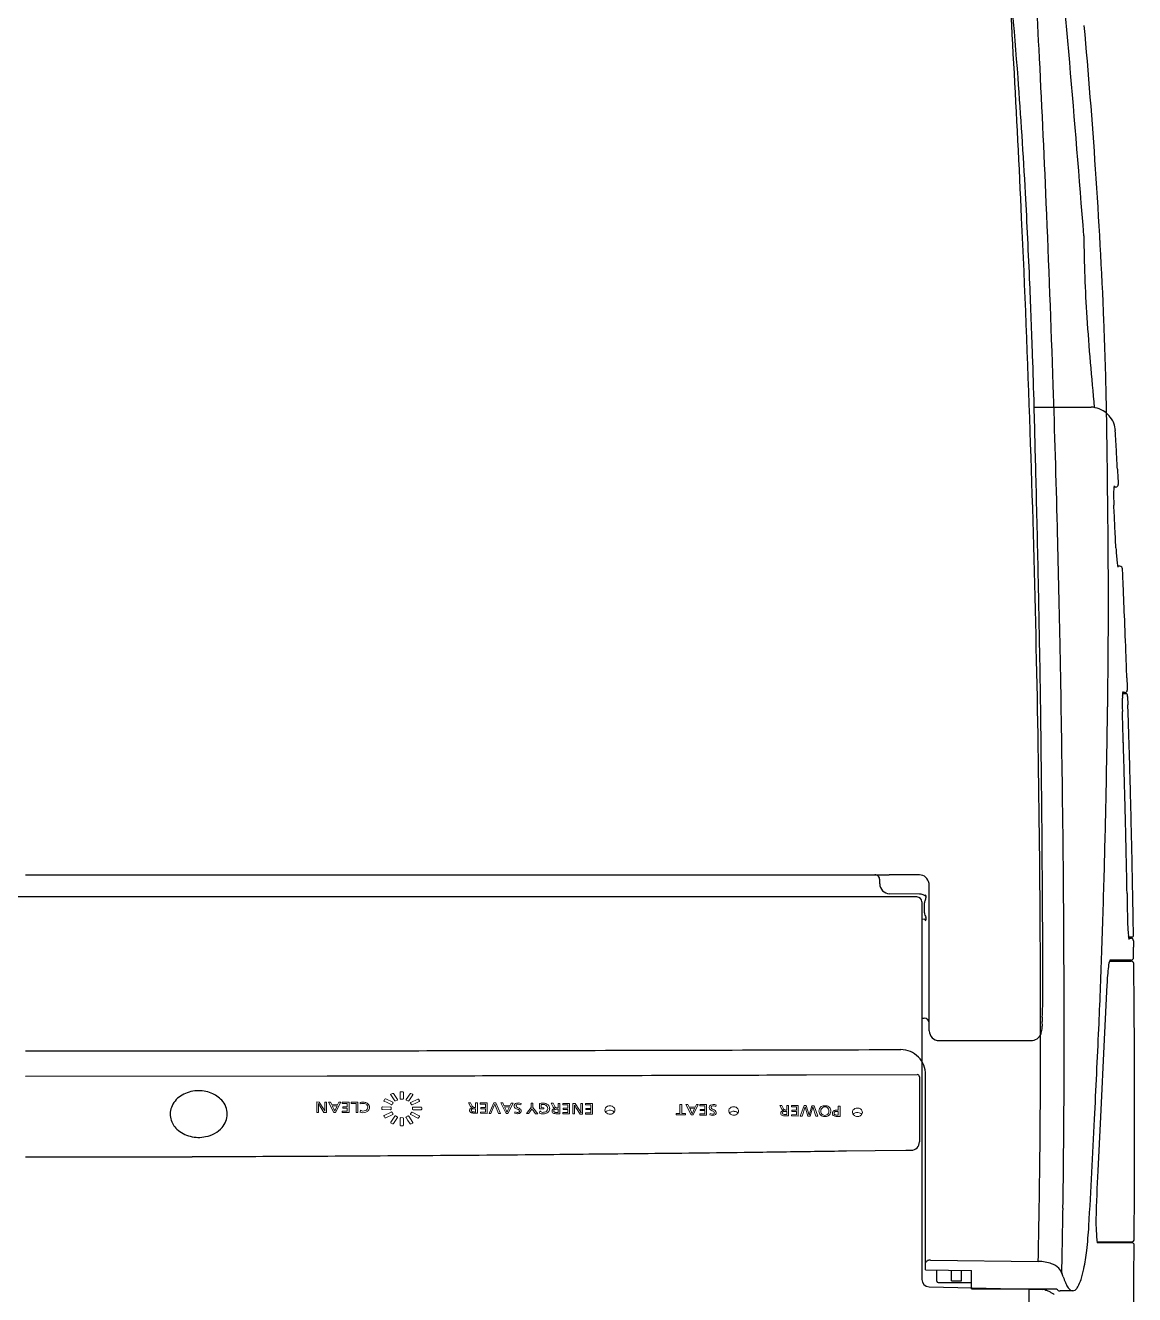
# Model space of a CAD drawing. Header units: centimetres. Extents: x -2363 to 10982, y -15317 to 6533.
# Drawn here: x -511.98 to -489.58, y 3499.53 to 3525.16 of the extents above; entities that cross this region are included whole.
import ezdxf

# ---------------------------------------------------------------- set-up
doc = ezdxf.new("R2010")
doc.units = ezdxf.units.CM
doc.header["$MEASUREMENT"] = 0
doc.layers.add('01_Toilets_Details', color=8, linetype='Continuous')

msp = doc.modelspace()

# ---------------------------------------------------------------- linework, layer by layer
at = {"layer": '01_Toilets_Details'}
for p, q in [((-491.611, 3517.452), (-490.464, 3517.452)), ((-489.964, 3515.838), (-490.002, 3515.838)), ((-489.879, 3514.238), (-489.925, 3514.238)), ((-489.731, 3511.74), (-489.732, 3511.74)), ((-489.827, 3511.668), (-489.75, 3511.668)), ((-489.782, 3511.688), (-489.825, 3511.688)), ((-489.726, 3511.612), (-489.72, 3511.444)), ((-489.827, 3511.188), (-489.831, 3511.307)), ((-489.823, 3511.061), (-489.827, 3511.188)), ((-489.819, 3510.911), (-489.823, 3511.061)), ((-511.98, 3508.011), (-494.752, 3508.011)), ((-494.73, 3507.827), (-494.73, 3507.91)), ((-493.93, 3508.006), (-494.537, 3508.006)), ((-493.928, 3507.621), (-494.532, 3507.627)), ((-493.73, 3507.695), (-493.735, 3507.835)), ((-493.73, 3506.437), (-493.73, 3507.695)), ((-493.98, 3507.561), (-529.981, 3507.561)), ((-493.88, 3507.461), (-493.88, 3505.836)), ((-493.825, 3507.242), (-493.825, 3507.441)), ((-493.829, 3507.11), (-493.88, 3507.109)), ((-489.63, 3506.748), (-489.706, 3506.748)), ((-489.703, 3506.728), (-489.658, 3506.728)), ((-489.608, 3506.679), (-489.608, 3506.679)), ((-493.73, 3504.86), (-493.73, 3506.437)), ((-489.603, 3506.339), (-489.605, 3506.44)), ((-490.091, 3506.268), (-489.652, 3506.268)), ((-489.653, 3506.288), (-490.085, 3506.288)), ((-493.88, 3505.836), (-493.88, 3505.196)), ((-490.143, 3505.79), (-490.196, 3504.681)), ((-493.88, 3505.196), (-493.88, 3504.525)), ((-493.88, 3505.112), (-493.83, 3505.112)), ((-491.447, 3504.952), (-491.45, 3505.045)), ((-493.53, 3504.661), (-491.669, 3504.661)), ((-490.196, 3504.681), (-490.272, 3503.12)), ((-493.88, 3504.525), (-493.88, 3504.24)), ((-493.88, 3504.24), (-493.88, 3499.84)), ((-511.98, 3503.945), (-505.887, 3503.949)), ((-496.21, 3503.969), (-493.974, 3503.976)), ((-493.929, 3503.932), (-493.929, 3502.615)), ((-493.805, 3500.031), (-493.805, 3503.969)), ((-490.272, 3503.12), (-490.324, 3502.033)), ((-495.4, 3502.434), (-494.824, 3502.442)), ((-494.824, 3502.442), (-494.203, 3502.451)), ((-490.342, 3500.598), (-489.642, 3500.598)), ((-489.64, 3500.578), (-490.34, 3500.578)), ((-493.703, 3500.229), (-491.529, 3500.203)), ((-493.805, 3500.031), (-492.88, 3500.02)), ((-493.58, 3499.806), (-493.58, 3500.028)), ((-493.28, 3499.808), (-493.28, 3500.025)), ((-493.08, 3499.808), (-493.08, 3500.022)), ((-492.88, 3499.648), (-492.88, 3500.02)), ((-491.024, 3499.89), (-491.053, 3499.978)), ((-493.734, 3499.691), (-491.712, 3499.644)), ((-493.55, 3499.776), (-492.88, 3499.776)), ((-493.28, 3499.808), (-493.08, 3499.808)), ((-492.88, 3499.648), (-491.159, 3499.648)), ((-491.712, 3499.552), (-491.712, 3499.648)), ((-491.712, 3499.644), (-491.448, 3499.638)), ((-490.832, 3499.608), (-491.086, 3499.608))]:
    msp.add_line(p, q, dxfattribs=at)
at = {"layer": '01_Toilets_Details', "lineweight": 0}
for p, q in [((-504.605, 3503.568), (-504.605, 3503.572)), ((-504.603, 3503.565), (-504.605, 3503.568)), ((-504.522, 3503.448), (-504.603, 3503.565)), ((-504.565, 3503.594), (-504.599, 3503.579)), ((-504.565, 3503.594), (-504.562, 3503.595)), ((-504.468, 3503.474), (-504.549, 3503.59)), ((-504.412, 3503.486), (-504.412, 3503.619)), ((-504.4, 3503.629), (-504.362, 3503.629)), ((-504.362, 3503.629), (-504.358, 3503.629)), ((-504.349, 3503.619), (-504.349, 3503.486)), ((-504.294, 3503.473), (-504.213, 3503.589)), ((-504.24, 3503.446), (-504.159, 3503.563)), ((-504.196, 3503.592), (-504.163, 3503.576)), ((-504.163, 3503.576), (-504.16, 3503.574)), ((-506.047, 3503.421), (-506.094, 3503.422)), ((-506.094, 3503.21), (-506.094, 3503.422)), ((-506.061, 3503.391), (-506.062, 3503.391)), ((-506.06, 3503.21), (-506.06, 3503.322)), ((-506.047, 3503.421), (-505.961, 3503.285)), ((-505.952, 3503.21), (-506.035, 3503.344)), ((-505.933, 3503.421), (-505.899, 3503.421)), ((-505.933, 3503.294), (-505.933, 3503.421)), ((-505.899, 3503.421), (-505.899, 3503.209)), ((-505.821, 3503.42), (-505.861, 3503.421)), ((-505.861, 3503.421), (-505.754, 3503.209)), ((-505.795, 3503.368), (-505.821, 3503.42)), ((-505.676, 3503.367), (-505.795, 3503.368)), ((-505.783, 3503.343), (-505.687, 3503.343)), ((-505.751, 3503.274), (-505.783, 3503.343)), ((-505.718, 3503.209), (-505.613, 3503.419)), ((-505.718, 3503.273), (-505.687, 3503.343)), ((-505.651, 3503.42), (-505.676, 3503.367)), ((-505.651, 3503.42), (-505.613, 3503.419)), ((-505.584, 3503.394), (-505.584, 3503.419)), ((-505.444, 3503.419), (-505.584, 3503.419)), ((-505.48, 3503.393), (-505.584, 3503.394)), ((-505.574, 3503.298), (-505.574, 3503.323)), ((-505.48, 3503.323), (-505.574, 3503.323)), ((-505.48, 3503.297), (-505.574, 3503.298)), ((-505.48, 3503.323), (-505.48, 3503.393)), ((-505.48, 3503.233), (-505.48, 3503.297)), ((-505.444, 3503.207), (-505.444, 3503.419)), ((-505.404, 3503.418), (-505.265, 3503.418)), ((-505.404, 3503.393), (-505.404, 3503.418)), ((-505.301, 3503.392), (-505.404, 3503.393)), ((-505.301, 3503.207), (-505.301, 3503.392)), ((-505.265, 3503.418), (-505.265, 3503.206)), ((-505.219, 3503.384), (-505.221, 3503.412)), ((-504.783, 3503.278), (-504.783, 3503.311)), ((-504.771, 3503.321), (-504.609, 3503.32)), ((-504.609, 3503.266), (-504.771, 3503.267)), ((-504.739, 3503.451), (-504.72, 3503.479)), ((-504.734, 3503.437), (-504.738, 3503.439)), ((-504.677, 3503.409), (-504.734, 3503.437)), ((-504.564, 3503.415), (-504.703, 3503.483)), ((-504.594, 3503.368), (-504.677, 3503.409)), ((-504.597, 3503.31), (-504.597, 3503.277)), ((-504.592, 3503.367), (-504.594, 3503.368)), ((-504.558, 3503.399), (-504.577, 3503.371)), ((-504.52, 3503.446), (-504.522, 3503.448)), ((-504.472, 3503.46), (-504.505, 3503.444)), ((-504.47, 3503.461), (-504.472, 3503.46)), ((-504.362, 3503.475), (-504.4, 3503.476)), ((-504.256, 3503.443), (-504.289, 3503.459)), ((-504.254, 3503.442), (-504.256, 3503.443)), ((-504.24, 3503.446), (-504.242, 3503.444)), ((-504.184, 3503.369), (-504.203, 3503.398)), ((-504.199, 3503.412), (-504.059, 3503.479)), ((-504.086, 3503.405), (-504.168, 3503.365)), ((-504.165, 3503.274), (-504.165, 3503.307)), ((-503.991, 3503.317), (-504.153, 3503.318)), ((-503.991, 3503.263), (-504.153, 3503.264)), ((-504.027, 3503.433), (-504.086, 3503.405)), ((-504.059, 3503.479), (-504.055, 3503.48)), ((-504.042, 3503.475), (-504.023, 3503.447)), ((-504.025, 3503.435), (-504.027, 3503.433)), ((-504.023, 3503.437), (-504.025, 3503.435)), ((-504.021, 3503.441), (-504.023, 3503.437)), ((-503.978, 3503.273), (-503.978, 3503.306)), ((-502.99, 3503.329), (-503.031, 3503.405)), ((-502.991, 3503.405), (-503.031, 3503.405)), ((-502.957, 3503.338), (-502.991, 3503.405)), ((-502.955, 3503.299), (-502.955, 3503.3)), ((-502.907, 3503.285), (-502.89, 3503.285)), ((-502.89, 3503.311), (-502.9, 3503.311)), ((-502.89, 3503.405), (-502.89, 3503.311)), ((-502.854, 3503.404), (-502.89, 3503.405)), ((-502.89, 3503.285), (-502.89, 3503.219)), ((-502.854, 3503.199), (-502.854, 3503.404)), ((-502.795, 3503.404), (-502.795, 3503.379)), ((-502.795, 3503.404), (-502.656, 3503.403)), ((-502.691, 3503.378), (-502.795, 3503.379)), ((-502.785, 3503.308), (-502.691, 3503.307)), ((-502.785, 3503.283), (-502.785, 3503.308)), ((-502.691, 3503.282), (-502.785, 3503.283)), ((-502.691, 3503.307), (-502.691, 3503.378)), ((-502.691, 3503.282), (-502.691, 3503.218)), ((-502.656, 3503.191), (-502.656, 3503.403)), ((-502.619, 3503.192), (-502.525, 3503.402)), ((-502.521, 3503.339), (-502.582, 3503.191)), ((-502.483, 3503.402), (-502.525, 3503.402)), ((-502.505, 3503.379), (-502.521, 3503.339)), ((-502.504, 3503.379), (-502.505, 3503.379)), ((-502.504, 3503.379), (-502.488, 3503.339)), ((-502.428, 3503.19), (-502.488, 3503.339)), ((-502.483, 3503.402), (-502.389, 3503.19)), ((-502.342, 3503.401), (-502.382, 3503.401)), ((-502.275, 3503.189), (-502.382, 3503.401)), ((-502.317, 3503.348), (-502.342, 3503.401)), ((-502.317, 3503.348), (-502.197, 3503.347)), ((-502.208, 3503.323), (-502.305, 3503.324)), ((-502.272, 3503.254), (-502.305, 3503.324)), ((-502.239, 3503.189), (-502.134, 3503.4)), ((-502.239, 3503.254), (-502.208, 3503.323)), ((-502.197, 3503.347), (-502.172, 3503.4)), ((-502.172, 3503.4), (-502.134, 3503.4)), ((-501.975, 3503.365), (-501.971, 3503.393)), ((-501.768, 3503.308), (-501.865, 3503.186)), ((-501.733, 3503.397), (-501.768, 3503.397)), ((-501.768, 3503.397), (-501.768, 3503.308)), ((-501.751, 3503.283), (-501.751, 3503.283)), ((-501.733, 3503.309), (-501.733, 3503.397)), ((-501.635, 3503.185), (-501.733, 3503.309)), ((-501.601, 3503.282), (-501.601, 3503.388)), ((-501.513, 3503.281), (-501.601, 3503.282)), ((-501.566, 3503.307), (-501.566, 3503.368)), ((-501.566, 3503.307), (-501.513, 3503.306)), ((-501.513, 3503.281), (-501.513, 3503.306)), ((-501.327, 3503.395), (-501.367, 3503.396)), ((-501.326, 3503.318), (-501.367, 3503.396)), ((-501.292, 3503.327), (-501.327, 3503.395)), ((-501.291, 3503.288), (-501.291, 3503.289)), ((-501.226, 3503.274), (-501.243, 3503.274)), ((-501.236, 3503.3), (-501.226, 3503.3)), ((-501.226, 3503.394), (-501.226, 3503.3)), ((-501.226, 3503.394), (-501.19, 3503.394)), ((-501.226, 3503.274), (-501.226, 3503.208)), ((-501.19, 3503.182), (-501.19, 3503.394)), ((-501.131, 3503.393), (-501.131, 3503.367)), ((-501.131, 3503.393), (-500.992, 3503.392)), ((-501.027, 3503.366), (-501.131, 3503.367)), ((-501.121, 3503.271), (-501.121, 3503.296)), ((-501.121, 3503.296), (-501.027, 3503.296)), ((-501.027, 3503.27), (-501.121, 3503.271)), ((-501.027, 3503.296), (-501.027, 3503.366)), ((-501.027, 3503.27), (-501.027, 3503.206)), ((-500.992, 3503.18), (-500.992, 3503.392)), ((-500.877, 3503.391), (-500.924, 3503.391)), ((-500.924, 3503.179), (-500.924, 3503.391)), ((-500.892, 3503.36), (-500.892, 3503.36)), ((-500.89, 3503.291), (-500.89, 3503.179)), ((-500.791, 3503.254), (-500.877, 3503.391)), ((-500.782, 3503.178), (-500.865, 3503.313)), ((-500.763, 3503.39), (-500.729, 3503.389)), ((-500.763, 3503.263), (-500.763, 3503.39)), ((-500.729, 3503.389), (-500.729, 3503.178)), ((-500.671, 3503.363), (-500.671, 3503.389)), ((-500.671, 3503.389), (-500.531, 3503.388)), ((-500.566, 3503.362), (-500.671, 3503.363)), ((-500.661, 3503.267), (-500.661, 3503.293)), ((-500.661, 3503.293), (-500.566, 3503.292)), ((-500.566, 3503.267), (-500.661, 3503.267)), ((-500.566, 3503.292), (-500.566, 3503.362)), ((-500.566, 3503.203), (-500.566, 3503.267)), ((-500.531, 3503.388), (-500.531, 3503.176)), ((-498.764, 3503.373), (-498.764, 3503.188)), ((-498.728, 3503.373), (-498.764, 3503.373)), ((-498.728, 3503.187), (-498.728, 3503.373)), ((-498.602, 3503.372), (-498.642, 3503.372)), ((-498.535, 3503.159), (-498.642, 3503.372)), ((-498.577, 3503.318), (-498.602, 3503.372)), ((-498.577, 3503.318), (-498.457, 3503.317)), ((-498.468, 3503.293), (-498.565, 3503.294)), ((-498.516, 3503.185), (-498.565, 3503.294)), ((-498.516, 3503.185), (-498.468, 3503.293)), ((-498.394, 3503.37), (-498.499, 3503.159)), ((-498.457, 3503.317), (-498.432, 3503.37)), ((-498.432, 3503.37), (-498.394, 3503.37)), ((-498.365, 3503.369), (-498.225, 3503.368)), ((-498.365, 3503.369), (-498.365, 3503.343)), ((-498.261, 3503.342), (-498.365, 3503.343)), ((-498.355, 3503.273), (-498.261, 3503.272)), ((-498.355, 3503.247), (-498.355, 3503.273)), ((-498.261, 3503.272), (-498.261, 3503.342)), ((-498.225, 3503.156), (-498.225, 3503.368)), ((-498.037, 3503.333), (-498.033, 3503.361)), ((-496.709, 3503.353), (-496.749, 3503.353)), ((-496.708, 3503.276), (-496.749, 3503.353)), ((-496.675, 3503.285), (-496.709, 3503.353)), ((-496.608, 3503.352), (-496.572, 3503.351)), ((-496.608, 3503.352), (-496.608, 3503.257)), ((-496.572, 3503.139), (-496.572, 3503.351)), ((-496.513, 3503.325), (-496.513, 3503.351)), ((-496.513, 3503.351), (-496.374, 3503.349)), ((-496.409, 3503.324), (-496.513, 3503.325)), ((-496.409, 3503.253), (-496.409, 3503.324)), ((-496.374, 3503.349), (-496.374, 3503.137)), ((-496.335, 3503.137), (-496.259, 3503.348)), ((-496.238, 3503.325), (-496.298, 3503.136)), ((-496.214, 3503.348), (-496.259, 3503.348)), ((-496.184, 3503.135), (-496.238, 3503.325)), ((-496.214, 3503.348), (-496.157, 3503.157)), ((-496.157, 3503.157), (-496.102, 3503.346)), ((-496.079, 3503.322), (-496.133, 3503.134)), ((-496.056, 3503.346), (-496.102, 3503.346)), ((-496.02, 3503.133), (-496.079, 3503.322)), ((-496.056, 3503.346), (-495.981, 3503.133)), ((-495.531, 3503.34), (-495.567, 3503.34)), ((-495.567, 3503.256), (-495.567, 3503.34)), ((-495.531, 3503.127), (-495.531, 3503.34)), ((-506.06, 3503.21), (-506.094, 3503.21)), ((-505.899, 3503.209), (-505.952, 3503.21)), ((-505.931, 3503.235), (-505.932, 3503.235)), ((-505.718, 3503.209), (-505.754, 3503.209)), ((-505.735, 3503.235), (-505.735, 3503.235)), ((-505.581, 3503.208), (-505.581, 3503.234)), ((-505.48, 3503.233), (-505.581, 3503.234)), ((-505.444, 3503.207), (-505.581, 3503.208)), ((-505.265, 3503.206), (-505.301, 3503.207)), ((-505.219, 3503.212), (-505.215, 3503.254)), ((-504.72, 3503.105), (-504.739, 3503.134)), ((-504.734, 3503.148), (-504.594, 3503.218)), ((-504.563, 3503.171), (-504.703, 3503.101)), ((-504.603, 3503.012), (-504.522, 3503.135)), ((-504.577, 3503.214), (-504.558, 3503.185)), ((-504.506, 3503.049), (-504.549, 3502.984)), ((-504.468, 3503.107), (-504.506, 3503.049)), ((-504.505, 3503.139), (-504.472, 3503.122)), ((-504.412, 3502.951), (-504.415, 3503.097)), ((-504.4, 3503.105), (-504.362, 3503.104)), ((-504.349, 3503.094), (-504.349, 3502.951)), ((-504.255, 3503.047), (-504.294, 3503.106)), ((-504.29, 3503.121), (-504.256, 3503.138)), ((-504.213, 3502.982), (-504.255, 3503.047)), ((-504.159, 3503.01), (-504.24, 3503.133)), ((-504.203, 3503.183), (-504.184, 3503.212)), ((-504.059, 3503.097), (-504.199, 3503.169)), ((-504.168, 3503.216), (-504.027, 3503.145)), ((-504.056, 3503.096), (-504.059, 3503.097)), ((-504.023, 3503.13), (-504.041, 3503.102)), ((-502.854, 3503.199), (-502.911, 3503.199)), ((-502.907, 3503.219), (-502.89, 3503.219)), ((-502.792, 3503.219), (-502.691, 3503.218)), ((-502.792, 3503.193), (-502.792, 3503.219)), ((-502.656, 3503.191), (-502.792, 3503.193)), ((-502.582, 3503.191), (-502.619, 3503.192)), ((-502.428, 3503.19), (-502.389, 3503.19)), ((-502.239, 3503.189), (-502.275, 3503.189)), ((-502.256, 3503.215), (-502.256, 3503.215)), ((-502.1, 3503.192), (-502.095, 3503.219)), ((-501.822, 3503.186), (-501.865, 3503.186)), ((-501.822, 3503.186), (-501.791, 3503.229)), ((-501.679, 3503.185), (-501.711, 3503.228)), ((-501.679, 3503.185), (-501.635, 3503.185)), ((-501.599, 3503.193), (-501.595, 3503.239)), ((-501.252, 3503.182), (-501.19, 3503.182)), ((-501.243, 3503.208), (-501.226, 3503.208)), ((-501.128, 3503.181), (-501.128, 3503.207)), ((-501.128, 3503.207), (-501.027, 3503.206)), ((-500.992, 3503.18), (-501.128, 3503.181)), ((-500.89, 3503.179), (-500.924, 3503.179)), ((-500.782, 3503.178), (-500.729, 3503.178)), ((-500.762, 3503.203), (-500.762, 3503.203)), ((-500.668, 3503.177), (-500.668, 3503.203)), ((-500.668, 3503.203), (-500.566, 3503.203)), ((-500.531, 3503.176), (-500.668, 3503.177)), ((-498.838, 3503.189), (-498.764, 3503.188)), ((-498.838, 3503.162), (-498.838, 3503.189)), ((-498.651, 3503.16), (-498.838, 3503.162)), ((-498.728, 3503.187), (-498.651, 3503.187)), ((-498.651, 3503.16), (-498.651, 3503.187)), ((-498.499, 3503.159), (-498.535, 3503.159)), ((-498.516, 3503.185), (-498.516, 3503.185)), ((-498.362, 3503.183), (-498.261, 3503.183)), ((-498.362, 3503.157), (-498.362, 3503.183)), ((-498.225, 3503.156), (-498.362, 3503.157)), ((-498.261, 3503.247), (-498.355, 3503.247)), ((-498.261, 3503.247), (-498.261, 3503.183)), ((-498.162, 3503.16), (-498.157, 3503.186)), ((-496.673, 3503.246), (-496.673, 3503.247)), ((-496.634, 3503.14), (-496.572, 3503.139)), ((-496.608, 3503.232), (-496.625, 3503.232)), ((-496.625, 3503.166), (-496.608, 3503.166)), ((-496.618, 3503.258), (-496.608, 3503.257)), ((-496.608, 3503.232), (-496.608, 3503.166)), ((-496.51, 3503.139), (-496.51, 3503.165)), ((-496.51, 3503.165), (-496.409, 3503.163)), ((-496.374, 3503.137), (-496.51, 3503.139)), ((-496.503, 3503.254), (-496.409, 3503.253)), ((-496.503, 3503.229), (-496.503, 3503.254)), ((-496.409, 3503.228), (-496.503, 3503.229)), ((-496.409, 3503.163), (-496.409, 3503.228)), ((-496.298, 3503.136), (-496.335, 3503.137)), ((-496.133, 3503.134), (-496.184, 3503.135)), ((-495.981, 3503.133), (-496.02, 3503.133)), ((-495.567, 3503.256), (-495.588, 3503.256)), ((-495.531, 3503.127), (-495.588, 3503.128)), ((-495.584, 3503.23), (-495.567, 3503.23)), ((-495.584, 3503.154), (-495.567, 3503.154)), ((-495.567, 3503.154), (-495.567, 3503.23)), ((-504.565, 3502.98), (-504.599, 3502.997)), ((-504.362, 3502.94), (-504.4, 3502.94)), ((-504.163, 3502.995), (-504.196, 3502.978))]:
    msp.add_line(p, q, dxfattribs=at)
at = {"layer": '01_Toilets_Details'}
for centre, radius, start, end in [((-620.941, 3514.279), 129.378, 4.35507, 7.01103), ((-1020.33, 3479.446), 531.342, 4.47581, 5.2338), ((-874.309, 3503.6), 382.852, 2.64602, 3.58058), ((-870.94, 3505.383), 379.917, 2.91204, 3.3023), ((-622.546, 3513.294), 132.478, 3.88098, 5.13905), ((-873.424, 3505.253), 382.405, 2.44601, 2.91258), ((-622.208, 3514.561), 130.62, 3.1655, 4.18968), ((-603.171, 3514.582), 113.061, 2.33535, 3.8943), ((-677.184, 3511.972), 185.656, 2.46095, 3.02657), ((-877.581, 3505.073), 386.566, 1.90083, 2.44627), ((-856.753, 3504.439), 365.276, 1.96517, 2.64156), ((-464.943, 3521.028), 25.666, 180.2616, 183.9448), ((-651.021, 3513.046), 159.471, 1.95904, 2.47876), ((-423.315, 3523.927), 67.396, 183.96854, 185.51914), ((-584.987, 3515.442), 94.857, 1.32783, 2.26428), ((-717.621, 3510.881), 226.106, 1.66902, 1.93038), ((-885.968, 3504.784), 394.958, 1.4879, 1.90243), ((-1383.504, 3503.433), 893.462, 0.853338, 0.911105), ((-2256.412, 3472.474), 1765.374, 1.408739, 1.460434), ((-490.482, 3516.939), 0.513, 49.7372, 87.9764), ((-490.739, 3516.703), 0.86, 36.8766, 46.833), ((-490.386, 3516.988), 0.407, 20.0002, 34.5747), ((-490.698, 3516.907), 0.729, 5.6037, 17.6006), ((-850.792, 3504.665), 359.311, 1.30481, 1.96185), ((-870.746, 3495.728), 381.365, 3.1284, 3.19419), ((-870.837, 3511.01), 380.739, 0.75174, 0.86225), ((-691.675, 3505.508), 202.027, 3.03402, 3.13046), ((-430.923, 3519.154), 59.081, 182.8646, 183.16609), ((-1084.051, 3501.277), 592.66, 1.223328, 1.411345), ((-735.692, 3512.738), 245.582, 0.58123, 0.76214), ((-489.332, 3515.755), 0.675, 170.7911, 179.9582), ((-489.964, 3515.888), 0.05, 269.7479, 2.9622), ((-487.279, 3515.698), 2.729, 178.7901, 180.4395), ((-486.561, 3515.665), 3.447, 179.8, 181.5803), ((-479.141, 3515.955), 10.872, 182.0289, 182.5531), ((-771.176, 3501.592), 281.515, 2.7422, 2.82577), ((-671.783, 3513.356), 181.67, 0.35599, 0.59078), ((-754.602, 3502.42), 264.921, 2.63753, 2.73498), ((-890.161, 3504.672), 399.152, 1.15575, 1.4883), ((-482.168, 3515.001), 7.803, 182.8705, 183.9515), ((-635.2, 3513.564), 145.087, 359.81228, 0.36393), ((-486.856, 3514.706), 3.106, 184.4689, 187.1049), ((-488.797, 3514.456), 1.15, 186.7281, 191.8341), ((-489.879, 3514.188), 0.05, 2.5654, 90), ((-1675.328, 3462.104), 1186.643, 2.499558, 2.515769), ((-869.41, 3505.951), 377.968, 0.98619, 1.20961), ((-719.496, 3503.843), 229.9, 2.31982, 2.49608), ((-669.057, 3513.749), 178.945, 359.24841, 359.78855), ((-737.389, 3503.129), 247.807, 2.12455, 2.3173), ((-848.349, 3504.699), 356.868, 0.66397, 1.30817), ((-903.161, 3504.398), 412.155, 0.76528, 1.15746), ((-886.417, 3505.671), 394.978, 0.73728, 0.98436), ((-731.027, 3503.358), 241.441, 2.04815, 2.1261), ((-466.102, 3512.707), 23.649, 181.7435, 182.3428), ((-489.781, 3511.738), 0.05, 269.8119, 1.9901), ((-487.148, 3511.459), 2.686, 178.7597, 180.8466), ((-487.221, 3511.502), 2.612, 177.6965, 179.6477), ((-488.529, 3511.556), 1.304, 175.4747, 177.7763), ((-489.323, 3511.616), 0.507, 169.0399, 175.1764), ((-489.75, 3511.648), 0.0205, 28.3495, 89.6102), ((-489.758, 3511.644), 0.0299, 5.5582, 27.6908), ((-490.031, 3511.607), 0.305, 4.2068, 7.3853), ((-489.986, 3511.606), 0.26, 1.3382, 5.1653), ((-735.758, 3514.721), 245.652, 358.80516, 359.22574), ((-480.904, 3511.581), 8.931, 181.0327, 181.7594), ((-735.282, 3503.187), 245.7, 1.87052, 1.9259), ((-735.087, 3503.193), 245.506, 1.78388, 1.87053), ((-920.071, 3505.225), 428.634, 0.55951, 0.73911), ((-1207.325, 3489.057), 717.838, 1.725886, 1.744594), ((-734.883, 3503.199), 245.302, 1.70871, 1.78389), ((-987.974, 3495.654), 498.389, 1.69805, 1.72736), ((-734.645, 3503.207), 245.064, 1.60518, 1.70873), ((-857.066, 3499.521), 367.424, 1.65241, 1.7002), ((-777.93, 3501.793), 288.255, 1.5947, 1.65446), ((-734.33, 3503.215), 244.749, 1.47174, 1.6052), ((-899.317, 3504.469), 408.311, 0.28024, 0.76256), ((-733.958, 3503.013), 244.266, 1.54266, 1.59585), ((-948.269, 3504.938), 456.834, 0.41728, 0.56088), ((-720.685, 3514.368), 230.575, 358.41764, 358.81477), ((-702.338, 3503.859), 212.635, 1.47507, 1.54418), ((-733.956, 3503.225), 244.374, 1.31718, 1.47178), ((-684.765, 3504.311), 195.056, 1.37824, 1.47524), ((-707.972, 3503.767), 218.269, 1.21351, 1.37435), ((-840.874, 3504.822), 349.392, 0.39847, 0.65807), ((-733.528, 3503.234), 243.946, 1.14066, 1.31723), ((-753.005, 3502.84), 263.312, 1.04265, 1.20764), ((-977.511, 3504.713), 486.076, 0.31672, 0.41871), ((-494.83, 3507.911), 0.1, 359.6688, 89.9996), ((-494.48, 3515.201), 7.195, 267.8278, 269.5456), ((-493.929, 3507.81), 0.196, 7.2766, 90.3432), ((-691.639, 3513.535), 201.517, 357.97936, 358.42631), ((-733.15, 3503.242), 243.568, 1.00668, 1.14069), ((-494.529, 3507.828), 0.201, 180.1196, 269.1708), ((-493.93, 3507.421), 0.2, 47.2156, 89.3352), ((-345.942, 3509.857), 143.812, 180.88653, 181.10968), ((-493.98, 3507.461), 0.1, 0.1938, 89.848), ((-493.672, 3507.44), 0.153, 150.8206, 179.8603), ((-494.022, 3507.615), 0.238, 335.165, 340.9481), ((-493.871, 3507.562), 0.0784, 341.9385, 31.8148), ((-962.718, 3504.788), 471.283, 0.18337, 0.31752), ((-732.891, 3503.246), 243.309, 0.91927, 1.00669), ((-493.831, 3507.213), 0.104, 270.871, 291.6154), ((-493.675, 3507.241), 0.15, 179.5948, 215.8499), ((-493.85, 3507.126), 0.0594, 308.8086, 27.2166), ((-840.896, 3504.814), 349.413, 359.94617, 0.39981), ((-762.961, 3502.78), 273.383, 0.84437, 0.91586), ((-486.582, 3507.106), 3.145, 180.6301, 185.8536), ((-489.199, 3506.827), 0.514, 184.7005, 193.6502), ((-489.658, 3506.678), 0.05, 0.8039, 89.8204), ((-489.63, 3506.769), 0.0204, 269.7962, 348.6373), ((-489.682, 3506.782), 0.0739, 346.7113, 2.843), ((-490.043, 3506.799), 0.435, 358.2232, 1.2893), ((-398.858, 3507.783), 90.757, 180.69721, 180.77909), ((-814.295, 3504.62), 323.289, 359.81101, 0.32714), ((-678.52, 3513.078), 188.391, 357.51249, 357.9775), ((-489.653, 3506.338), 0.0499, 269.9816, 0.8795), ((-689.495, 3503.825), 199.907, 0.74946, 0.7808), ((-928.287, 3504.914), 436.852, 0.09798, 0.18132), ((-484.538, 3505.528), 5.611, 173.5474, 177.3219), ((-489.193, 3506.025), 0.93, 163.5482, 171.7356), ((-489.652, 3506.218), 0.05, 0.7089, 89.8637), ((-739.995, 3503.169), 250.412, 0.63807, 0.6978), ((-735.417, 3503.219), 245.834, 0.55956, 0.6383), ((-512.399, 3505.721), 20.964, 359.0041, 359.8361), ((-732.266, 3503.25), 242.682, 0.48851, 0.55968), ((-496.952, 3505.495), 5.515, 356.249, 358.5627), ((-730.078, 3503.268), 240.494, 0.35073, 0.48867), ((-493.83, 3505.012), 0.1, 0, 89.6042), ((-490.299, 3505.081), 1.151, 177.3325, 181.7589), ((-493.53, 3504.861), 0.2, 180.1251, 270.0585), ((-491.686, 3504.882), 0.228, 313.7246, 349.7376), ((-491.988, 3504.965), 0.541, 346.729, 358.6204), ((-783.435, 3517.832), 293.413, 357.11714, 357.47423), ((-491.655, 3504.784), 0.124, 263.41, 274.8455), ((-491.678, 3504.876), 0.218, 278.8752, 313.2222), ((-731.553, 3503.26), 241.969, 0.17241, 0.35033), ((-512, 9186.741), 5682.289, 270.000201, 270.057428), ((-511.993, 9220.062), 5715.61, 270.057025, 270.10904), ((-520.502, 12474.457), 8970.015, 270.1238253, 270.1673285), ((-494.309, 3503.976), 0.504, 359.2771, 89.5591), ((-717.824, 3504.707), 226.341, 359.364, 359.94397), ((-511.861, 8706.021), 5202.076, 270.065795, 270.083358), ((-511.978, 8790.815), 5286.87, 270.083298, 270.110022), ((-511.91, 8757.585), 5253.64, 270.109974, 270.143364), ((-514.618, 9778.535), 6274.593, 270.1447607, 270.1680863), ((-493.974, 3503.931), 0.045, 1.8745, 89.7219), ((-777.635, 3503.192), 288.051, 359.97235, 0.15849), ((-508.582, 3503.137), 0.484, 118.8158, 154.6119), ((-508.483, 3502.974), 0.675, 93.2874, 119.5539), ((-508.478, 3502.973), 0.676, 68.1256, 93.6857), ((-508.417, 3503.097), 0.538, 41.7661, 69.2213), ((-785.219, 3505.251), 294.216, 359.22653, 359.66941), ((-508.668, 3503.176), 0.389, 154.3733, 194.0778), ((-508.315, 3503.173), 0.412, 0.3535, 43.3247), ((-508.636, 3503.186), 0.423, 194.2798, 227.896), ((-508.325, 3503.185), 0.422, 318.8293, 358.7238), ((-1378.468, 3548.404), 889.231, 356.93894, 357.078079), ((-889.315, 3503.241), 399.731, 359.86907, 359.97294), ((-508.503, 3503.327), 0.617, 227.5305, 256.1766), ((-508.463, 3503.331), 0.622, 281.3509, 317.0902), ((-508.48, 3503.403), 0.696, 255.8662, 281.5715), ((-494.095, 3502.614), 0.166, 270.4298, 0.4875), ((-512.554, 4755.685), 1253.374, 270.026227, 270.180265), ((-512.83, 4724.065), 1221.754, 270.197853, 270.304751), ((-513.104, 4792.486), 1290.176, 270.30076, 270.40847), ((-512.067, 4640.341), 1138.028, 270.410873, 270.535762), ((-513.031, 4744.114), 1241.805, 270.535472, 270.622192), ((-513.86, 4822.393), 1320.089, 270.621297, 270.668915), ((-511.812, 4646.215), 1143.899, 270.669347, 270.725396), ((-511.527, 4621.487), 1119.169, 270.726831, 270.792377), ((-521.078, 5322.675), 1820.422, 270.787768, 270.808233), ((-494.13, 3503.031), 0.584, 262.7717, 273.491), ((-895.006, 3503.26), 405.422, 359.70497, 359.8682), ((-742.743, 3505.3), 251.266, 358.83771, 359.29189), ((-463.129, 3500.372), 27.246, 176.5049, 178.5587), ((-694.406, 3504.38), 203.4, 358.92335, 359.12644), ((-485.738, 3501.072), 4.628, 180.1822, 186.1206), ((-892.276, 3503.243), 402.692, 359.63082, 359.70549), ((-503.284, 3501.809), 12.809, 353.7717, 356.015), ((-696.469, 3504.419), 205.463, 358.86746, 358.92325), ((-489.642, 3500.648), 0.05, 270.1131, 359.6381), ((-489.639, 3500.532), 0.0465, 355.2632, 90.419), ((-1691.638, 3510.036), 1202.082, 359.512459, 359.54682), ((-493.761, 3500.17), 0.0441, 136.7953, 174.8424), ((-493.731, 3500.133), 0.0914, 113.4223, 133.1754), ((-493.706, 3500.068), 0.162, 88.9353, 112.1936), ((-491.56, 3499.245), 0.958, 71.711, 88.1484), ((-699.213, 3504.481), 208.208, 358.76077, 358.86536), ((-495.548, 3501.04), 5.036, 348.7215, 352.9212), ((-491.413, 3499.73), 0.452, 48.5839, 70.1014), ((-491.485, 3499.771), 0.476, 21.7863, 38.748), ((-492.86, 3500.525), 2.299, 342.6513, 348.1977), ((-493.73, 3499.84), 0.15, 179.9852, 268.7539), ((-493.55, 3499.806), 0.03, 180, 270), ((-489.213, 3500.517), 1.917, 199.1071, 202.7627), ((-490.522, 3499.954), 0.492, 201.2803, 212.5241), ((-490.773, 3499.779), 0.187, 208.6507, 236.2349), ((-490.896, 3499.775), 0.187, 306.0132, 333.08), ((-491.511, 3500.116), 0.889, 331.4283, 341.8989), ((-869.309, 3502.928), 379.723, 359.15393, 359.52908), ((-1021.138, 3515.121), 529.655, 358.11229, 358.31558), ((-491.451, 3499.54), 0.0984, 73.6488, 88.7129), ((-492.789, 3495.673), 4.19, 70.2696, 70.978), ((-491.642, 3498.852), 0.811, 65.8785, 70.7402), ((-491.533, 3499.097), 0.543, 59.0677, 65.7915), ((-491.791, 3498.684), 1.03, 55.4172, 58.5346), ((-490.628, 3500.157), 0.736, 223.7682, 225.5138), ((-491.049, 3499.725), 0.133, 224.842, 235.0852), ((-491.096, 3499.654), 0.0477, 232.094, 258.2896), ((-491.098, 3499.654), 0.0473, 260.3367, 284.432), ((-490.832, 3499.689), 0.079, 235.3958, 305.1)]:
    msp.add_arc(centre, radius, start, end, dxfattribs=at)
at = {"layer": '01_Toilets_Details', "lineweight": 0}
for centre, radius, start, end in [((-504.595, 3503.569), 0.0101, 112.6395, 166.9741), ((-504.559, 3503.582), 0.0137, 39.1452, 99.654), ((-504.403, 3503.619), 0.00903, 121.3985, 178.9864), ((-504.4, 3503.616), 0.0136, 88.4597, 123.8096), ((-504.36, 3503.618), 0.0103, 3.8897, 78.8732), ((-504.202, 3503.58), 0.0136, 63.1389, 140.9061), ((-504.166, 3503.568), 0.00869, 324.5169, 48.4741), ((-507.404, 3503.314), 1.344, 1.9874, 3.2795), ((-504.702, 3504.116), 1.541, 208.0849, 208.9349), ((-507.989, 3503.304), 1.929, 0.5355, 1.6781), ((-505.378, 3503.749), 0.771, 209.3271, 211.6532), ((-507.519, 3502.329), 1.828, 30.7543, 31.5036), ((-506.504, 3502.942), 0.643, 27.0892, 30.1066), ((-504.767, 3503.299), 1.166, 180.2466, 183.1859), ((-506.284, 3503.028), 0.587, 20.6165, 24.7275), ((-505.036, 3502.964), 0.749, 155.6462, 158.8546), ((-505.172, 3503.248), 0.171, 88.2147, 106.7363), ((-505.168, 3503.242), 0.151, 89.3796, 109.561), ((-505.17, 3503.195), 0.225, 76.7079, 89.2064), ((-505.168, 3503.176), 0.216, 80.6348, 89.4874), ((-505.154, 3503.295), 0.0972, 54.4662, 77.5196), ((-505.142, 3503.301), 0.115, 48.4019, 77.9169), ((-505.146, 3503.322), 0.081, 293.8299, 324.4286), ((-505.143, 3503.311), 0.0777, 25.3041, 53.9961), ((-505.152, 3503.322), 0.0866, 326.7847, 355.3489), ((-505.156, 3503.309), 0.0904, 4.0076, 23.4211), ((-505.127, 3503.317), 0.0929, 20.8346, 48.8998), ((-505.128, 3503.31), 0.0951, 318.7512, 0.5689), ((-505.204, 3503.302), 0.171, 2.9808, 16.4168), ((-504.772, 3503.31), 0.0113, 85.1825, 175.767), ((-504.772, 3503.278), 0.0113, 183.0003, 275.0763), ((-504.731, 3503.446), 0.00912, 145.2431, 227.3602), ((-504.709, 3503.47), 0.0139, 64.2668, 140.4905), ((-504.608, 3503.309), 0.0116, 5.0613, 93.1472), ((-504.608, 3503.278), 0.0118, 267.575, 353.8205), ((-504.588, 3503.382), 0.0159, 256.8725, 285.7409), ((-504.587, 3503.378), 0.0119, 286.947, 325.1257), ((-504.576, 3503.397), 0.022, 36.58, 57.0182), ((-504.566, 3503.405), 0.00897, 324.7823, 36.4014), ((-504.511, 3503.456), 0.0139, 229.6455, 295.7463), ((-504.475, 3503.469), 0.00918, 303.8793, 34.3158), ((-504.402, 3503.486), 0.00999, 182.3911, 237.7276), ((-504.4, 3503.49), 0.0138, 236.9245, 270.2816), ((-504.361, 3503.488), 0.0129, 268.938, 308.6698), ((-504.359, 3503.486), 0.0095, 305.4521, 357.4847), ((-504.286, 3503.468), 0.00938, 145.7497, 249.5536), ((-504.25, 3503.455), 0.0141, 254.8649, 304.4481), ((-504.195, 3503.403), 0.00999, 158.6073, 211.5674), ((-504.194, 3503.401), 0.0114, 116.0841, 154.1613), ((-504.174, 3503.377), 0.0134, 217.1151, 296.5997), ((-504.154, 3503.306), 0.0114, 85.7758, 175.2999), ((-504.153, 3503.276), 0.0119, 186.1022, 271.9626), ((-504.052, 3503.468), 0.0125, 35.1652, 102.4588), ((-504.032, 3503.442), 0.0104, 353.2816, 32.101), ((-503.99, 3503.301), 0.0163, 71.1821, 93.9103), ((-503.991, 3503.276), 0.013, 269.1957, 306.811), ((-503.987, 3503.308), 0.00804, 21.4551, 72.1051), ((-503.989, 3503.274), 0.0107, 306.6835, 356.6055), ((-503.999, 3503.306), 0.0204, 2.1743, 16.5898), ((-502.927, 3503.244), 0.0842, 165.3007, 175.9747), ((-502.975, 3503.254), 0.036, 132.9737, 161.5447), ((-502.958, 3503.238), 0.0585, 103.7533, 134.2633), ((-502.858, 3503.408), 0.154, 210.9613, 216.4584), ((-502.944, 3503.346), 0.0473, 218.117, 235.2123), ((-502.942, 3503.251), 0.0327, 149.6195, 178.068), ((-502.936, 3503.178), 0.122, 98.9732, 106.9903), ((-502.942, 3503.349), 0.0515, 235.4136, 254.8555), ((-502.947, 3503.251), 0.0287, 113.9143, 144.957), ((-502.93, 3503.22), 0.0636, 94.09, 116.5703), ((-502.887, 3503.374), 0.0785, 207.1005, 221.5844), ((-502.921, 3503.348), 0.0353, 227.1124, 264.5353), ((-502.91, 3503.095), 0.19, 88.9607, 97.342), ((-502.899, 3503.513), 0.202, 262.7549, 269.6422), ((-502.059, 3503.341), 0.0534, 136.6728, 180.5441), ((-502.061, 3503.34), 0.051, 179.5719, 214.7981), ((-502.049, 3503.35), 0.0668, 215.7505, 244.6128), ((-502.041, 3503.32), 0.0806, 106.3717, 134.7228), ((-501.986, 3503.456), 0.189, 241.0791, 249.7183), ((-502.044, 3503.347), 0.0259, 119.2375, 178.634), ((-502.04, 3503.344), 0.0304, 172.4965, 225.7768), ((-502.021, 3503.21), 0.192, 92.1379, 102.7919), ((-501.936, 3503.481), 0.202, 231.7219, 242.7989), ((-502.031, 3503.327), 0.0501, 84.3428, 121.3368), ((-502.164, 3502.994), 0.306, 63.2634, 68.3965), ((-502.031, 3503.206), 0.196, 72.2392, 89.3084), ((-502.085, 3503.142), 0.169, 57.9513, 70.3685), ((-502.057, 3503.21), 0.0646, 42.5462, 61.6163), ((-502.03, 3503.244), 0.133, 65.7305, 88.43), ((-502.021, 3503.238), 0.0532, 29.6646, 61.557), ((-502.02, 3503.242), 0.0506, 359.3641, 27.0235), ((-503.598, 3504.585), 2.26, 323.134, 324.8214), ((-497.59, 3506.262), 5.118, 215.6033, 216.3557), ((-501.527, 3503.088), 0.31, 90.3143, 103.8773), ((-501.531, 3503.146), 0.225, 89.5703, 98.941), ((-501.546, 3503.086), 0.312, 76.3669, 86.7789), ((-501.526, 3503.262), 0.109, 62.7087, 91.7999), ((-501.514, 3503.285), 0.0837, 32.5387, 62.4763), ((-501.505, 3503.277), 0.116, 47.8542, 73.8792), ((-501.515, 3503.294), 0.0819, 316.7935, 356.2081), ((-501.511, 3503.291), 0.0778, 358.8488, 30.3271), ((-501.494, 3503.289), 0.0999, 23.5874, 47.9724), ((-501.49, 3503.287), 0.0952, 332.5799, 0.2794), ((-501.504, 3503.288), 0.11, 359.6072, 22.0987), ((-501.305, 3503.239), 0.0425, 129.8179, 155.4995), ((-501.293, 3503.225), 0.0615, 108.7769, 129.4482), ((-501.229, 3503.375), 0.112, 210.5885, 221.4975), ((-501.279, 3503.336), 0.0488, 225.5272, 255.1512), ((-501.275, 3503.176), 0.114, 98.4752, 109.6677), ((-501.283, 3503.241), 0.0283, 131.5541, 179.3599), ((-501.272, 3503.226), 0.0465, 92.4871, 129.0229), ((-501.202, 3503.374), 0.102, 207.2013, 215.8006), ((-501.258, 3503.336), 0.0346, 219.2472, 244.67), ((-501.248, 3503.101), 0.174, 88.3063, 98.654), ((-501.252, 3503.35), 0.0498, 246.0022, 266.4744), ((-501.233, 3503.559), 0.259, 264.9818, 269.1661), ((-502.315, 3503.288), 1.425, 0.1413, 2.9097), ((-500.118, 3503.768), 0.874, 207.7974, 211.357), ((-499.667, 3503.266), 1.096, 180.1573, 183.2792), ((-500.201, 3503.262), 0.0767, 167.6452, 203.308), ((-500.199, 3503.26), 0.0783, 131.3514, 167.115), ((-500.186, 3503.249), 0.0957, 100.2292, 132.5327), ((-500.178, 3503.229), 0.117, 79.3702, 102.4449), ((-500.177, 3503.238), 0.107, 47.6556, 79.1361), ((-500.162, 3503.255), 0.0849, 6.4479, 47.189), ((-500.154, 3503.259), 0.0761, 318.9225, 4.7852), ((-498.116, 3503.307), 0.0579, 122.2863, 178.6136), ((-498.122, 3503.308), 0.0519, 179.1745, 240.4904), ((-498.068, 3503.38), 0.142, 235.7148, 251.235), ((-498.093, 3503.26), 0.11, 88.6477, 119.6563), ((-498.106, 3503.315), 0.0255, 126.8184, 178.986), ((-498.104, 3503.311), 0.0287, 170.166, 220.3999), ((-498.007, 3503.427), 0.179, 228.7182, 242.2454), ((-498.093, 3503.298), 0.0468, 82.8841, 127.0243), ((-498.134, 3503.136), 0.139, 54.5643, 71.9828), ((-498.091, 3503.188), 0.182, 71.362, 89.7962), ((-498.094, 3503.201), 0.143, 66.3305, 87.4202), ((-497.701, 3503.24), 0.0783, 131.3514, 167.115), ((-497.688, 3503.228), 0.0957, 100.2292, 132.5327), ((-497.68, 3503.208), 0.117, 79.3702, 102.4449), ((-497.678, 3503.218), 0.107, 47.6556, 79.1361), ((-497.664, 3503.234), 0.0849, 6.4479, 47.189), ((-496.611, 3503.333), 0.112, 210.5885, 221.4975), ((-496.661, 3503.294), 0.0488, 225.5272, 255.1512), ((-496.584, 3503.332), 0.102, 207.2013, 215.8006), ((-496.64, 3503.294), 0.0346, 219.2472, 244.67), ((-496.634, 3503.308), 0.0498, 246.0022, 266.4744), ((-496.615, 3503.516), 0.259, 264.9818, 269.1661), ((-495.768, 3503.225), 0.189, 159.5417, 176.1362), ((-495.86, 3503.249), 0.0944, 110.8919, 153.6173), ((-495.837, 3503.243), 0.0813, 355.3914, 182.8609), ((-495.839, 3503.188), 0.159, 80.6683, 110.3695), ((-495.826, 3503.235), 0.111, 44.046, 83.4131), ((-495.82, 3503.242), 0.102, 357.216, 43.535), ((-495.203, 3503.214), 0.0783, 131.3514, 167.115), ((-495.19, 3503.202), 0.0957, 100.2292, 132.5327), ((-495.181, 3503.182), 0.117, 79.3702, 102.4449), ((-495.18, 3503.192), 0.107, 47.6556, 79.1361), ((-495.166, 3503.209), 0.0849, 6.4479, 47.189), ((-505.166, 3503.374), 0.17, 251.7513, 270.7235), ((-505.158, 3503.352), 0.114, 239.934, 266.9347), ((-505.161, 3503.373), 0.135, 268.8003, 290.931), ((-505.169, 3503.407), 0.203, 271.3589, 288.7472), ((-505.151, 3503.333), 0.127, 291.8227, 317.5561), ((-504.73, 3503.139), 0.0101, 113.6407, 212.0349), ((-504.709, 3503.112), 0.0133, 215.9373, 296.6597), ((-504.594, 3503.007), 0.0104, 148.8682, 244.768), ((-504.588, 3503.207), 0.0129, 34.9259, 118.3638), ((-504.567, 3503.18), 0.0104, 295.4505, 30.4861), ((-504.512, 3503.128), 0.012, 98.4411, 144.6413), ((-504.511, 3503.127), 0.013, 63.118, 102.7752), ((-504.476, 3503.113), 0.0102, 24.1398, 66.0421), ((-504.476, 3503.113), 0.00982, 326.8858, 25.0842), ((-504.403, 3503.093), 0.0126, 118.9315, 159.1726), ((-504.402, 3503.072), 0.0327, 86.8149, 103.5858), ((-504.361, 3503.093), 0.0114, 2.7569, 94.3973), ((-504.286, 3503.112), 0.0101, 162.0803, 212.6357), ((-504.285, 3503.111), 0.0108, 114.6591, 159.9929), ((-504.25, 3503.125), 0.014, 76.7839, 116.1079), ((-504.25, 3503.126), 0.0131, 34.678, 75.0099), ((-504.195, 3503.178), 0.0103, 149.0135, 245.079), ((-504.174, 3503.205), 0.0129, 61.1245, 144.41), ((-504.167, 3503.005), 0.00975, 342.0336, 33.5343), ((-504.052, 3503.109), 0.0129, 253.049, 328.5696), ((-504.031, 3503.135), 0.0101, 327.5982, 66.633), ((-502.905, 3503.264), 0.108, 187.5357, 195.657), ((-502.968, 3503.248), 0.0421, 198.6134, 220.7744), ((-502.962, 3503.254), 0.0502, 220.6036, 251.9149), ((-502.937, 3503.323), 0.124, 251.0879, 267.1713), ((-502.946, 3503.251), 0.0293, 177.9197, 202.28), ((-502.949, 3503.25), 0.0254, 203.0533, 252.2744), ((-502.929, 3503.299), 0.0784, 249.1289, 264.2709), ((-502.926, 3503.487), 0.289, 266.5935, 272.9682), ((-502.91, 3503.463), 0.244, 263.5592, 270.649), ((-502.78, 3503.019), 0.56, 20.5267, 24.8353), ((-501.366, 3502.864), 0.956, 155.9476, 158.457), ((-502.046, 3503.364), 0.18, 252.51, 269.3993), ((-502.044, 3503.353), 0.143, 248.8824, 267.6794), ((-502.052, 3503.3), 0.091, 271.7235, 286.8106), ((-502.05, 3503.323), 0.139, 271.1086, 288.9616), ((-502.036, 3503.245), 0.0334, 288.0027, 321.78), ((-502.028, 3503.239), 0.0234, 357.3054, 37.1576), ((-502.029, 3503.239), 0.0238, 322.4256, 358.9056), ((-502.032, 3503.255), 0.0684, 292.9179, 321.5495), ((-502.017, 3503.24), 0.0481, 323.9281, 1.0776), ((-501.502, 3503.494), 0.316, 252.1828, 258.3665), ((-501.485, 3503.385), 0.182, 232.8933, 242.6925), ((-501.5, 3503.37), 0.162, 245.1524, 256.916), ((-501.531, 3503.424), 0.242, 261.7053, 270.0505), ((-501.531, 3503.36), 0.148, 267.6942, 283.6631), ((-501.549, 3503.634), 0.453, 272.3218, 276.7178), ((-501.515, 3503.299), 0.0853, 283.1084, 314.7259), ((-501.516, 3503.324), 0.141, 278.0399, 293.4683), ((-501.511, 3503.314), 0.129, 293.4644, 310.9923), ((-501.493, 3503.291), 0.1, 311.6677, 331.4961), ((-501.283, 3503.236), 0.0644, 160.9113, 177.1948), ((-501.271, 3503.242), 0.0759, 182.4371, 199.0561), ((-501.303, 3503.235), 0.0441, 203.6894, 240.109), ((-501.275, 3503.286), 0.102, 240.9117, 259.9686), ((-501.286, 3503.239), 0.0254, 175.5649, 226.2125), ((-501.27, 3503.265), 0.0546, 233.1138, 258.6235), ((-501.24, 3503.554), 0.372, 261.8424, 268.2334), ((-501.239, 3503.503), 0.295, 261.8669, 269.3265), ((-501.504, 3502.815), 0.837, 27.6566, 31.6091), ((-500.186, 3503.27), 0.0936, 204.5014, 235.073), ((-500.2, 3503.165), 0.0848, 107.4729, 140.0739), ((-500.177, 3503.286), 0.112, 235.6266, 261.5051), ((-500.178, 3503.115), 0.139, 84.7614, 109.7852), ((-500.176, 3503.284), 0.111, 261.0274, 293.0786), ((-500.182, 3503.098), 0.156, 67.3695, 83.876), ((-500.167, 3503.268), 0.0925, 292.1953, 319.9608), ((-500.149, 3503.172), 0.0752, 37.8113, 69.2855), ((-498.104, 3503.35), 0.199, 253.1467, 268.4284), ((-498.105, 3503.32), 0.143, 248.7182, 267.5286), ((-498.151, 3503.13), 0.121, 53.0562, 71.8474), ((-498.108, 3503.229), 0.0526, 265.9494, 299.5699), ((-498.114, 3503.321), 0.17, 271.5581, 283.2078), ((-498.092, 3503.206), 0.0242, 294.339, 359.2191), ((-498.093, 3503.206), 0.0256, 357.973, 55.1969), ((-498.097, 3503.229), 0.0759, 286.442, 309.2159), ((-498.079, 3503.209), 0.0484, 359.6462, 57.0723), ((-498.081, 3503.208), 0.0504, 310.1042, 0.0148), ((-497.702, 3503.241), 0.0767, 167.6452, 203.308), ((-497.688, 3503.249), 0.0936, 204.5014, 235.073), ((-497.701, 3503.144), 0.0848, 107.4729, 140.0739), ((-497.678, 3503.265), 0.112, 235.6266, 261.5051), ((-497.68, 3503.095), 0.139, 84.7614, 109.7852), ((-497.677, 3503.264), 0.111, 261.0274, 293.0786), ((-497.684, 3503.077), 0.156, 67.3695, 83.876), ((-497.669, 3503.247), 0.0925, 292.1953, 319.9608), ((-497.65, 3503.151), 0.0752, 37.8113, 69.2855), ((-497.655, 3503.238), 0.0761, 318.9225, 4.7852), ((-496.665, 3503.194), 0.0644, 160.9113, 177.1948), ((-496.653, 3503.2), 0.0759, 182.4371, 199.0561), ((-496.687, 3503.197), 0.0425, 129.8179, 155.4995), ((-496.685, 3503.193), 0.0441, 203.6894, 240.109), ((-496.675, 3503.182), 0.0615, 108.7769, 129.4482), ((-496.657, 3503.244), 0.102, 240.9117, 259.9686), ((-496.657, 3503.133), 0.114, 98.4752, 109.6677), ((-496.665, 3503.199), 0.0283, 131.5541, 179.3599), ((-496.668, 3503.197), 0.0254, 175.5649, 226.2125), ((-496.652, 3503.222), 0.0546, 233.1138, 258.6235), ((-496.654, 3503.184), 0.0465, 92.4871, 129.0229), ((-496.622, 3503.511), 0.372, 261.8424, 268.2334), ((-496.621, 3503.461), 0.295, 261.8669, 269.3265), ((-496.63, 3503.058), 0.174, 88.3063, 98.654), ((-495.847, 3503.236), 0.11, 179.1263, 227.5052), ((-495.845, 3503.246), 0.118, 230.0561, 270.6875), ((-495.837, 3503.233), 0.0812, 175.9876, 2.2648), ((-495.837, 3503.276), 0.149, 267.5358, 296.9205), ((-495.822, 3503.233), 0.104, 300.0308, 2.004), ((-495.62, 3503.193), 0.0674, 160.8845, 180.2678), ((-495.589, 3503.196), 0.0981, 181.4749, 193.7203), ((-495.637, 3503.186), 0.0497, 196.2026, 231.1479), ((-495.635, 3503.197), 0.0518, 126.2827, 158.7809), ((-495.618, 3503.215), 0.084, 233.507, 257.8545), ((-495.613, 3503.158), 0.0958, 99.4946, 123.2616), ((-495.622, 3503.197), 0.0289, 155.2146, 173.014), ((-495.577, 3503.19), 0.074, 171.6335, 177.7046), ((-495.577, 3503.196), 0.074, 182.2954, 188.3665), ((-495.622, 3503.189), 0.0289, 186.986, 204.7854), ((-495.622, 3503.197), 0.0288, 119.6572, 153.9886), ((-495.622, 3503.189), 0.0288, 206.0114, 240.3428), ((-495.611, 3503.176), 0.0528, 96.8166, 119.3588), ((-495.609, 3503.211), 0.0544, 238.958, 254.3162), ((-495.589, 3503.354), 0.226, 258.0981, 270.3028), ((-495.582, 3502.904), 0.352, 90.879, 97.6289), ((-495.598, 3503.25), 0.0947, 254.2807, 261.8045), ((-495.592, 3503.08), 0.151, 87.0433, 99.4647), ((-495.586, 3503.329), 0.175, 261.7282, 270.6178), ((-495.204, 3503.215), 0.0767, 167.6452, 203.308), ((-495.189, 3503.224), 0.0936, 204.5014, 235.073), ((-495.203, 3503.119), 0.0848, 107.4729, 140.0739), ((-495.18, 3503.239), 0.112, 235.6266, 261.5051), ((-495.182, 3503.069), 0.139, 84.7614, 109.7852), ((-495.179, 3503.238), 0.111, 261.0274, 293.0786), ((-495.186, 3503.052), 0.156, 67.3695, 83.876), ((-495.17, 3503.222), 0.0925, 292.1953, 319.9608), ((-495.152, 3503.126), 0.0752, 37.8113, 69.2855), ((-495.157, 3503.212), 0.0761, 318.9225, 4.7852), ((-504.559, 3502.992), 0.0132, 242.4393, 323.4527), ((-504.401, 3502.952), 0.0113, 182.6788, 220.5503), ((-504.399, 3502.955), 0.0147, 225.9042, 267.4061), ((-504.361, 3502.952), 0.0118, 267.4302, 355.3901), ((-504.203, 3502.989), 0.0122, 214.1161, 256.0774), ((-504.202, 3502.991), 0.0144, 256.3848, 295.3318), ((-504.168, 3503.005), 0.0112, 296.3696, 341.0907)]:
    msp.add_arc(centre, radius, start, end, dxfattribs=at)

doc.saveas('drawing.dxf')
